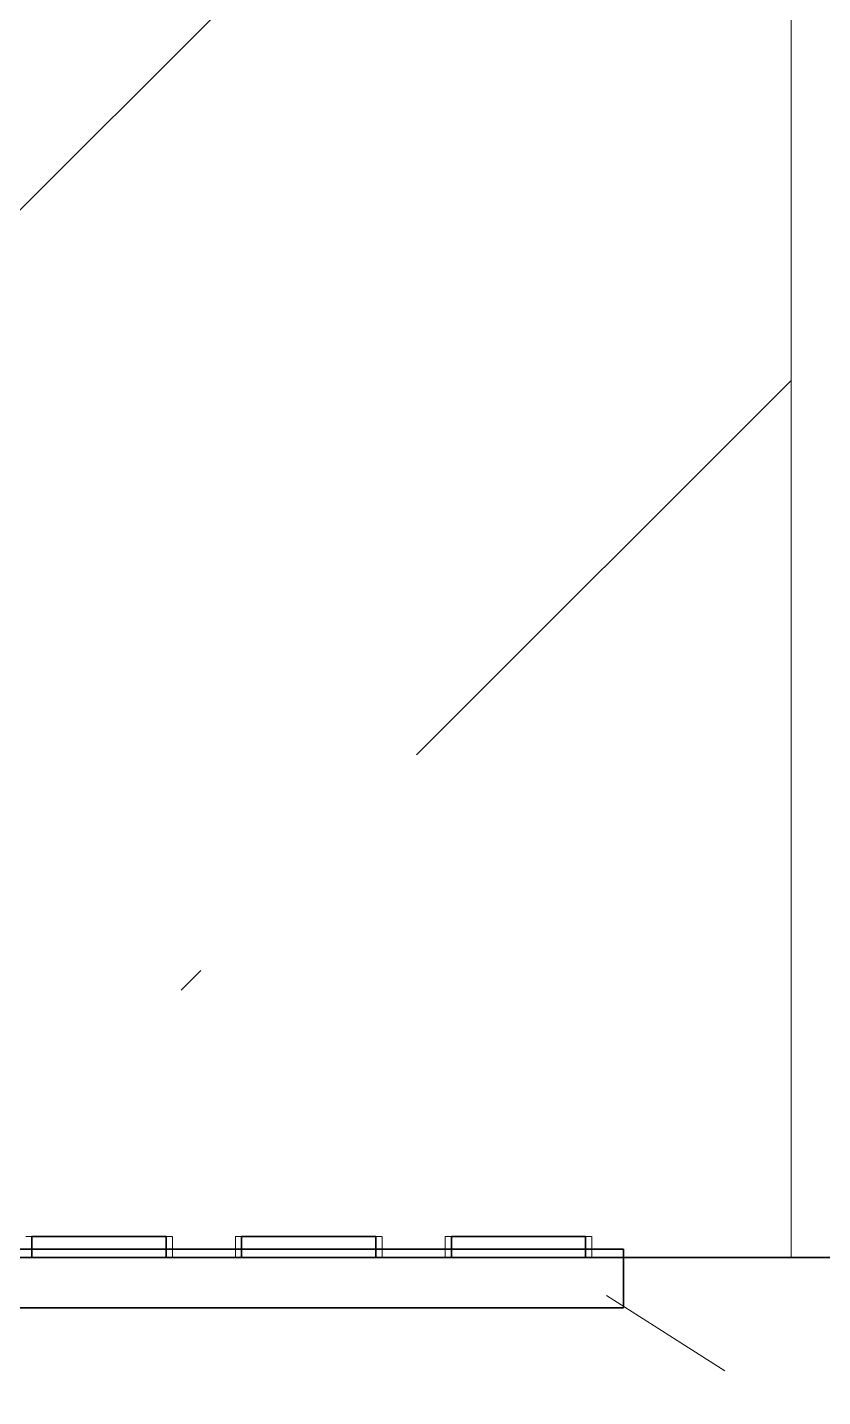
# Model space of a CAD drawing. Header units: millimetres. Extents: x -153298 to 620751, y -313239 to 250031.
# Drawn here: x 97965.8 to 98155.4, y -295029.9 to -294703.3 of the extents above; entities that cross this region are included whole.
import ezdxf

# ---------------------------------------------------------------- set-up
doc = ezdxf.new("R2010")
doc.units = ezdxf.units.MM
doc.linetypes.add('Centre', pattern=[31.75, 6.35, -4.7625, 15.875, -4.7625])
for name, color, linetype, lineweight in [('A-FLOR-FNSH', 7, 'Continuous', 70), ('A-FLOR-HRAL', 7, 'Continuous', 25), ('A-FLOR-LEVL', 7, 'Continuous', 35), ('A-FLOR-PATT', 7, 'Continuous', 70), ('A-GENM', 7, 'Continuous', 9), ('A-WALL-PATT', 7, 'Continuous', 35), ('I-WALL-E', 7, 'Continuous', 35)]:
    doc.layers.add(name, color=color, linetype=linetype, lineweight=lineweight)
pattern_1 = [(50, (108217.3, -305821.75), (728.737, -63.756), [76.2, -838.2]), (355, (108217.3, -305821.75), (-140.972, 764.228), [60.96, -670.56]), (100.451, (108278, -305827.1), (587.77, 700.467), [64.76, -712.36]), (46.184, (108217.3, -305618.55), (1084.316, -168.17), [114.3, -1257.3]), (96.636, (108307.7, -305632.6), (949.61, 989.71), [97.14, -1068.54]), (351.184, (108217.3, -305618.6), (949.62, 989.7), [91.44, -1005.84]), (21, (108318.9, -305669.35), (606.458, -409.06), [76.2, -838.2]), (326, (108318.9, -305669.35), (247.208, 736.753), [60.96, -670.56]), (71.451, (108369.44, -305703.44), (853.668, 327.685), [64.76, -712.36]), (37.5, (108217.3, -305821.75), (12.3547, 338.22), [33.528, -628.904, 33.528, -647.192, -673.1]), (37.5, (108217.3, -305821.75), (12.3547, 338.22), [-1343.152, 33.528, -639.572]), (7.5, (108217.3, -305821.75), (267.279, 400.722), [33.528, -354.584, 33.528, -613.664, -256.54]), (7.5, (108217.3, -305821.75), (267.279, 400.722), [-1035.304, 33.528, -223.012]), (327.5, (107990.73, -305821.75), (542.3633, -22.9153), [33.528, -220.472, 33.528, -758.952, -1051.56]), (327.5, (107990.73, -305821.75), (542.3633, -22.9153), [-1046.48, 33.528, -1018.032]), (317.5, (107889.13, -305821.75), (592.517, 101.707), [33.528, -296.672, 33.528, -492.76, -746.76]), (317.5, (107889.13, -305821.75), (592.517, 101.707), [-856.488, 33.528, -713.232])]

# ---------------------------------------------------------------- blocks, each defined once
blk = doc.blocks.new('DPA_GM_Tactile Tile Line Base - Decision Tactile-12157251-2120-01 ENTRANCE 1 SECTION A')
at = {"layer": 'A-GENM', "color": 7}
for p, q in [((-885284.82, 101455), (-885283.37, 101455)), ((-885280.92, 101455), (-885284.28, 101455)), ((-885284.28, 101455), (-885280.92, 101455)), ((-885280.92, 101455), (-885284.28, 101455)), ((-885284.28, 101455), (-885280.92, 101455)), ((-885280.92, 101455), (-885284.28, 101455)), ((-885284.28, 101455), (-885280.92, 101455)), ((-885280.92, 101455), (-885284.28, 101455)), ((-885284.28, 101455), (-885280.92, 101455)), ((-885280.92, 101455), (-885284.28, 101455)), ((-885284.28, 101455), (-885280.92, 101455)), ((-885280.92, 101455), (-885284.28, 101455)), ((-885284.28, 101455), (-885280.92, 101455)), ((-885280.92, 101455), (-885284.28, 101455)), ((-885284.28, 101455), (-885280.92, 101455)), ((-885280.92, 101455), (-885284.28, 101455)), ((-885284.28, 101455), (-885280.92, 101455)), ((-885280.92, 101455), (-885284.28, 101455)), ((-885284.28, 101455), (-885280.92, 101455)), ((-885280.92, 101455), (-885284.28, 101455)), ((-885284.28, 101455), (-885280.92, 101455)), ((-885280.92, 101455), (-885284.28, 101455)), ((-885284.28, 101455), (-885280.92, 101455)), ((-885280.92, 101455), (-885284.28, 101455)), ((-885284.28, 101455), (-885280.92, 101455)), ((-885280.92, 101455), (-885284.28, 101455)), ((-885284.28, 101455), (-885280.92, 101455)), ((-885280.92, 101455), (-885284.28, 101455)), ((-885284.28, 101455), (-885280.92, 101455)), ((-885280.92, 101455), (-885284.28, 101455)), ((-885284.28, 101455), (-885280.92, 101455)), ((-885280.92, 101455), (-885284.28, 101455)), ((-885284.28, 101455), (-885280.92, 101455)), ((-885280.92, 101455), (-885284.28, 101455)), ((-885284.28, 101455), (-885280.92, 101455)), ((-885280.92, 101455), (-885284.28, 101455)), ((-885284.28, 101455), (-885280.92, 101455)), ((-885280.92, 101455), (-885284.28, 101455)), ((-885284.28, 101455), (-885280.92, 101455)), ((-885280.92, 101455), (-885284.28, 101455)), ((-885284.28, 101455), (-885280.92, 101455)), ((-885280.92, 101455), (-885284.28, 101455)), ((-885284.28, 101455), (-885280.92, 101455)), ((-885280.92, 101455), (-885284.28, 101455)), ((-885284.28, 101455), (-885280.92, 101455)), ((-885280.92, 101455), (-885284.28, 101455)), ((-885284.28, 101455), (-885280.92, 101455)), ((-885280.92, 101455), (-885284.28, 101455)), ((-885284.28, 101455), (-885280.92, 101455)), ((-885280.92, 101455), (-885284.28, 101455)), ((-885284.28, 101455), (-885280.92, 101455)), ((-885280.92, 101455), (-885284.28, 101455)), ((-885284.28, 101455), (-885280.92, 101455)), ((-885267.37, 101455), (-885283.94, 101455)), ((-885282.53, 101455), (-885280.92, 101455)), ((-885267.37, 101455), (-885279.75, 101455)), ((-885279.75, 101455), (-885267.37, 101455)), ((-885267.37, 101455), (-885279.75, 101455)), ((-885279.75, 101455), (-885267.37, 101455)), ((-885267.37, 101455), (-885279.75, 101455)), ((-885279.75, 101455), (-885267.37, 101455)), ((-885267.37, 101455), (-885279.75, 101455)), ((-885279.75, 101455), (-885267.37, 101455)), ((-885267.37, 101455), (-885279.75, 101455)), ((-885279.75, 101455), (-885267.37, 101455)), ((-885267.37, 101455), (-885279.75, 101455)), ((-885279.75, 101455), (-885267.37, 101455)), ((-885267.37, 101455), (-885279.75, 101455)), ((-885279.75, 101455), (-885267.37, 101455)), ((-885267.37, 101455), (-885279.75, 101455)), ((-885279.75, 101455), (-885267.37, 101455)), ((-885267.37, 101455), (-885279.75, 101455)), ((-885279.75, 101455), (-885267.37, 101455)), ((-885267.37, 101455), (-885279.75, 101455)), ((-885279.75, 101455), (-885267.37, 101455)), ((-885267.37, 101455), (-885279.75, 101455)), ((-885279.75, 101455), (-885267.37, 101455)), ((-885267.37, 101455), (-885279.75, 101455)), ((-885279.75, 101455), (-885267.37, 101455)), ((-885267.37, 101455), (-885279.75, 101455)), ((-885279.75, 101455), (-885267.37, 101455)), ((-885267.37, 101455), (-885279.75, 101455)), ((-885279.75, 101455), (-885267.37, 101455)), ((-885267.37, 101455), (-885279.75, 101455)), ((-885279.75, 101455), (-885267.37, 101455)), ((-885267.37, 101455), (-885279.75, 101455)), ((-885279.75, 101455), (-885267.37, 101455)), ((-885267.37, 101455), (-885279.75, 101455)), ((-885279.75, 101455), (-885267.37, 101455)), ((-885267.37, 101455), (-885279.75, 101455)), ((-885279.75, 101455), (-885267.37, 101455)), ((-885267.37, 101455), (-885279.75, 101455)), ((-885279.75, 101455), (-885267.37, 101455)), ((-885267.37, 101455), (-885279.75, 101455)), ((-885279.75, 101455), (-885267.37, 101455)), ((-885267.37, 101455), (-885279.75, 101455)), ((-885279.75, 101455), (-885267.37, 101455)), ((-885267.37, 101455), (-885279.75, 101455)), ((-885279.75, 101455), (-885267.37, 101455)), ((-885267.37, 101455), (-885279.75, 101455)), ((-885279.75, 101455), (-885267.37, 101455)), ((-885267.37, 101455), (-885279.75, 101455)), ((-885279.75, 101455), (-885267.37, 101455)), ((-885267.37, 101455), (-885279.75, 101455)), ((-885279.75, 101455), (-885267.37, 101455)), ((-885267.37, 101455), (-885279.75, 101455)), ((-885279.75, 101455), (-885267.37, 101455)), ((-885279.75, 101455), (-885267.37, 101455)), ((-885259.03, 101455), (-885267.37, 101455)), ((-885267.37, 101455), (-885258.82, 101455)), ((-885258.82, 101455), (-885267.37, 101455)), ((-885267.37, 101455), (-885258.82, 101455)), ((-885258.82, 101455), (-885267.37, 101455)), ((-885267.37, 101455), (-885258.82, 101455)), ((-885258.82, 101455), (-885267.37, 101455)), ((-885267.37, 101455), (-885258.82, 101455)), ((-885258.82, 101455), (-885267.37, 101455)), ((-885267.37, 101455), (-885258.82, 101455)), ((-885258.82, 101455), (-885267.37, 101455)), ((-885267.37, 101455), (-885258.82, 101455)), ((-885258.82, 101455), (-885267.37, 101455)), ((-885267.37, 101455), (-885258.82, 101455)), ((-885258.82, 101455), (-885267.37, 101455)), ((-885267.37, 101455), (-885258.82, 101455)), ((-885258.82, 101455), (-885267.37, 101455)), ((-885267.37, 101455), (-885258.82, 101455)), ((-885258.82, 101455), (-885267.37, 101455)), ((-885267.37, 101455), (-885258.82, 101455)), ((-885258.82, 101455), (-885267.37, 101455)), ((-885267.37, 101455), (-885258.82, 101455)), ((-885258.82, 101455), (-885267.37, 101455)), ((-885267.37, 101455), (-885258.82, 101455)), ((-885258.82, 101455), (-885267.37, 101455)), ((-885267.37, 101455), (-885258.82, 101455)), ((-885258.82, 101455), (-885267.37, 101455)), ((-885267.37, 101455), (-885258.82, 101455)), ((-885258.82, 101455), (-885267.37, 101455)), ((-885267.37, 101455), (-885258.82, 101455)), ((-885258.82, 101455), (-885267.37, 101455)), ((-885267.37, 101455), (-885258.82, 101455)), ((-885258.82, 101455), (-885267.37, 101455)), ((-885267.37, 101455), (-885258.82, 101455)), ((-885258.82, 101455), (-885267.37, 101455)), ((-885267.37, 101455), (-885258.82, 101455)), ((-885258.82, 101455), (-885267.37, 101455)), ((-885267.37, 101455), (-885258.82, 101455)), ((-885258.82, 101455), (-885267.37, 101455)), ((-885267.37, 101455), (-885258.82, 101455)), ((-885258.82, 101455), (-885267.37, 101455)), ((-885267.37, 101455), (-885258.82, 101455)), ((-885258.82, 101455), (-885267.37, 101455)), ((-885267.37, 101455), (-885258.82, 101455)), ((-885258.82, 101455), (-885267.37, 101455)), ((-885267.37, 101455), (-885258.82, 101455)), ((-885258.82, 101455), (-885267.37, 101455)), ((-885267.37, 101455), (-885258.82, 101455)), ((-885258.82, 101455), (-885267.37, 101455)), ((-885267.37, 101455), (-885258.82, 101455)), ((-885258.82, 101455), (-885267.37, 101455)), ((-885267.37, 101455), (-885258.82, 101455)), ((-885258.82, 101455), (-885267.37, 101455)), ((-885267.37, 101455), (-885258.82, 101455)), ((-885251.39, 101455), (-885258.82, 101455)), ((-885258.62, 101455), (-885252.22, 101455)), ((-885252.22, 101455), (-885258.62, 101455)), ((-885258.62, 101455), (-885252.22, 101455)), ((-885252.22, 101455), (-885258.62, 101455)), ((-885258.62, 101455), (-885252.22, 101455)), ((-885252.22, 101455), (-885258.62, 101455)), ((-885258.62, 101455), (-885252.22, 101455)), ((-885252.22, 101455), (-885258.62, 101455)), ((-885258.62, 101455), (-885252.22, 101455)), ((-885252.22, 101455), (-885258.62, 101455)), ((-885258.62, 101455), (-885252.22, 101455)), ((-885252.22, 101455), (-885258.62, 101455)), ((-885258.62, 101455), (-885252.22, 101455)), ((-885252.22, 101455), (-885258.62, 101455)), ((-885258.62, 101455), (-885252.22, 101455)), ((-885252.22, 101455), (-885258.62, 101455)), ((-885258.62, 101455), (-885252.22, 101455)), ((-885252.22, 101455), (-885258.62, 101455)), ((-885258.62, 101455), (-885252.22, 101455)), ((-885252.22, 101455), (-885258.62, 101455)), ((-885258.62, 101455), (-885252.22, 101455)), ((-885252.22, 101455), (-885258.62, 101455)), ((-885258.62, 101455), (-885252.22, 101455)), ((-885252.22, 101455), (-885258.62, 101455)), ((-885258.62, 101455), (-885252.22, 101455)), ((-885252.22, 101455), (-885258.62, 101455)), ((-885258.62, 101455), (-885252.22, 101455)), ((-885252.22, 101455), (-885258.62, 101455)), ((-885258.62, 101455), (-885252.22, 101455)), ((-885252.22, 101455), (-885258.62, 101455)), ((-885258.62, 101455), (-885252.22, 101455)), ((-885252.22, 101455), (-885258.62, 101455)), ((-885258.62, 101455), (-885252.22, 101455)), ((-885252.22, 101455), (-885258.62, 101455)), ((-885258.62, 101455), (-885252.22, 101455)), ((-885252.22, 101455), (-885258.62, 101455)), ((-885258.62, 101455), (-885252.22, 101455)), ((-885252.22, 101455), (-885258.62, 101455)), ((-885258.62, 101455), (-885252.22, 101455)), ((-885252.22, 101455), (-885258.62, 101455)), ((-885258.62, 101455), (-885252.22, 101455)), ((-885252.22, 101455), (-885258.62, 101455)), ((-885258.62, 101455), (-885252.22, 101455)), ((-885252.22, 101455), (-885258.62, 101455)), ((-885258.62, 101455), (-885252.22, 101455)), ((-885252.22, 101455), (-885258.62, 101455)), ((-885258.62, 101455), (-885252.22, 101455)), ((-885252.22, 101455), (-885258.62, 101455)), ((-885258.62, 101455), (-885252.22, 101455)), ((-885252.22, 101455), (-885258.62, 101455)), ((-885258.62, 101455), (-885252.22, 101455)), ((-885252.22, 101455), (-885258.62, 101455)), ((-885258.62, 101455), (-885252.22, 101455)), ((-885251.38, 101455), (-885249.93, 101455)), ((-885249.87, 101450), (-885249.87, 101455)), ((-885249.87, 101452), (-885249.87, 101455)), ((-885249.87, 101452), (-885249.87, 101455)), ((-885249.87, 101452), (-885249.87, 101455)), ((-885249.87, 101452), (-885249.87, 101455)), ((-885249.87, 101452), (-885249.87, 101455)), ((-885249.87, 101452), (-885249.87, 101455)), ((-885249.87, 101452), (-885249.87, 101455)), ((-885249.87, 101452), (-885249.87, 101455)), ((-885249.87, 101452), (-885249.87, 101455)), ((-885249.87, 101452), (-885249.87, 101455)), ((-885249.87, 101452), (-885249.87, 101455)), ((-885249.87, 101452), (-885249.87, 101455)), ((-885249.87, 101452), (-885249.87, 101455)), ((-885249.87, 101452), (-885249.87, 101455)), ((-885249.87, 101452), (-885249.87, 101455)), ((-885249.87, 101452), (-885249.87, 101455)), ((-885249.87, 101452), (-885249.87, 101455)), ((-885249.87, 101452), (-885249.87, 101455)), ((-885249.87, 101452), (-885249.87, 101455)), ((-885249.87, 101452), (-885249.87, 101455)), ((-885249.87, 101452), (-885249.87, 101455)), ((-885249.87, 101452), (-885249.87, 101455)), ((-885249.87, 101452), (-885249.87, 101455)), ((-885249.87, 101452), (-885249.87, 101455)), ((-885249.87, 101452), (-885249.87, 101455)), ((-885249.87, 101452), (-885249.87, 101455)), ((-885249.87, 101452), (-885249.87, 101455)), ((-885234.87, 101455), (-885234.87, 101450)), ((-885234.87, 101455), (-885234.87, 101452)), ((-885234.87, 101455), (-885234.87, 101452)), ((-885234.87, 101455), (-885234.87, 101452)), ((-885234.87, 101455), (-885234.87, 101452)), ((-885234.87, 101455), (-885234.87, 101452)), ((-885234.87, 101455), (-885234.87, 101452)), ((-885234.87, 101455), (-885234.87, 101452)), ((-885234.87, 101455), (-885234.87, 101452)), ((-885234.87, 101455), (-885234.87, 101452)), ((-885234.87, 101455), (-885234.87, 101452)), ((-885234.87, 101455), (-885234.87, 101452)), ((-885234.87, 101455), (-885234.87, 101452)), ((-885234.87, 101455), (-885234.87, 101452)), ((-885234.87, 101455), (-885234.87, 101452)), ((-885234.87, 101455), (-885234.87, 101452)), ((-885234.87, 101455), (-885234.87, 101452)), ((-885234.87, 101455), (-885234.87, 101452)), ((-885234.87, 101455), (-885234.87, 101452)), ((-885234.87, 101455), (-885234.87, 101452)), ((-885234.87, 101455), (-885234.87, 101452)), ((-885234.87, 101455), (-885234.87, 101452)), ((-885234.87, 101455), (-885234.87, 101452)), ((-885234.87, 101455), (-885234.87, 101452)), ((-885234.87, 101455), (-885234.87, 101452)), ((-885234.87, 101455), (-885234.87, 101452)), ((-885234.87, 101455), (-885234.87, 101452)), ((-885234.87, 101455), (-885234.87, 101452)), ((-885234.82, 101455), (-885233.37, 101455)), ((-885222.22, 101455), (-885234.28, 101455)), ((-885234.28, 101455), (-885222.22, 101455)), ((-885222.22, 101455), (-885234.28, 101455)), ((-885234.28, 101455), (-885222.22, 101455)), ((-885222.22, 101455), (-885234.28, 101455)), ((-885234.28, 101455), (-885222.22, 101455)), ((-885222.22, 101455), (-885234.28, 101455)), ((-885234.28, 101455), (-885222.22, 101455)), ((-885222.22, 101455), (-885234.28, 101455)), ((-885234.28, 101455), (-885222.22, 101455)), ((-885222.22, 101455), (-885234.28, 101455)), ((-885234.28, 101455), (-885222.22, 101455)), ((-885222.22, 101455), (-885234.28, 101455)), ((-885234.28, 101455), (-885222.22, 101455)), ((-885222.22, 101455), (-885234.28, 101455)), ((-885234.28, 101455), (-885222.22, 101455)), ((-885222.22, 101455), (-885234.28, 101455)), ((-885234.28, 101455), (-885222.22, 101455)), ((-885222.22, 101455), (-885234.28, 101455)), ((-885234.28, 101455), (-885222.22, 101455)), ((-885222.22, 101455), (-885234.28, 101455)), ((-885234.28, 101455), (-885222.22, 101455)), ((-885222.22, 101455), (-885234.28, 101455)), ((-885234.28, 101455), (-885222.22, 101455)), ((-885222.22, 101455), (-885234.28, 101455)), ((-885234.28, 101455), (-885222.22, 101455)), ((-885222.22, 101455), (-885234.28, 101455)), ((-885234.28, 101455), (-885222.22, 101455)), ((-885222.22, 101455), (-885234.28, 101455)), ((-885234.28, 101455), (-885222.22, 101455)), ((-885222.22, 101455), (-885234.28, 101455)), ((-885234.28, 101455), (-885222.22, 101455)), ((-885222.22, 101455), (-885234.28, 101455)), ((-885234.28, 101455), (-885222.22, 101455)), ((-885222.22, 101455), (-885234.28, 101455)), ((-885234.28, 101455), (-885222.22, 101455)), ((-885222.22, 101455), (-885234.28, 101455)), ((-885234.28, 101455), (-885222.22, 101455)), ((-885222.22, 101455), (-885234.28, 101455)), ((-885234.28, 101455), (-885222.22, 101455)), ((-885222.22, 101455), (-885234.28, 101455)), ((-885234.28, 101455), (-885222.22, 101455)), ((-885222.22, 101455), (-885234.28, 101455)), ((-885234.28, 101455), (-885222.22, 101455)), ((-885222.22, 101455), (-885234.28, 101455)), ((-885234.28, 101455), (-885222.22, 101455)), ((-885222.22, 101455), (-885234.28, 101455)), ((-885234.28, 101455), (-885222.22, 101455)), ((-885222.22, 101455), (-885234.28, 101455)), ((-885234.28, 101455), (-885222.22, 101455)), ((-885222.22, 101455), (-885234.28, 101455)), ((-885234.28, 101455), (-885222.22, 101455)), ((-885222.23, 101455), (-885233.94, 101455)), ((-885232.53, 101455), (-885222.22, 101455)), ((-885217.37, 101455), (-885221.9, 101455)), ((-885221.9, 101455), (-885217.37, 101455)), ((-885217.37, 101455), (-885221.9, 101455)), ((-885221.9, 101455), (-885217.37, 101455)), ((-885217.37, 101455), (-885221.9, 101455)), ((-885221.9, 101455), (-885217.37, 101455)), ((-885217.37, 101455), (-885221.9, 101455)), ((-885221.9, 101455), (-885217.37, 101455)), ((-885217.37, 101455), (-885221.9, 101455)), ((-885221.9, 101455), (-885217.37, 101455)), ((-885217.37, 101455), (-885221.9, 101455)), ((-885221.9, 101455), (-885217.37, 101455)), ((-885217.37, 101455), (-885221.9, 101455)), ((-885221.9, 101455), (-885217.37, 101455)), ((-885217.37, 101455), (-885221.9, 101455)), ((-885221.9, 101455), (-885217.37, 101455)), ((-885217.37, 101455), (-885221.9, 101455)), ((-885221.9, 101455), (-885217.37, 101455)), ((-885217.37, 101455), (-885221.9, 101455)), ((-885221.9, 101455), (-885217.37, 101455)), ((-885217.37, 101455), (-885221.9, 101455)), ((-885221.9, 101455), (-885217.37, 101455)), ((-885217.37, 101455), (-885221.9, 101455)), ((-885221.9, 101455), (-885217.37, 101455)), ((-885217.37, 101455), (-885221.9, 101455)), ((-885221.9, 101455), (-885217.37, 101455)), ((-885217.37, 101455), (-885221.9, 101455)), ((-885221.9, 101455), (-885217.37, 101455)), ((-885217.37, 101455), (-885221.9, 101455)), ((-885221.9, 101455), (-885217.37, 101455)), ((-885217.37, 101455), (-885221.9, 101455)), ((-885221.9, 101455), (-885217.37, 101455)), ((-885217.37, 101455), (-885221.9, 101455)), ((-885221.9, 101455), (-885217.37, 101455)), ((-885217.37, 101455), (-885221.9, 101455)), ((-885221.9, 101455), (-885217.37, 101455)), ((-885217.37, 101455), (-885221.9, 101455)), ((-885221.9, 101455), (-885217.37, 101455)), ((-885217.37, 101455), (-885221.9, 101455)), ((-885221.9, 101455), (-885217.37, 101455)), ((-885217.37, 101455), (-885221.9, 101455)), ((-885221.9, 101455), (-885217.37, 101455)), ((-885217.37, 101455), (-885221.9, 101455)), ((-885221.9, 101455), (-885217.37, 101455)), ((-885217.37, 101455), (-885221.9, 101455)), ((-885221.9, 101455), (-885217.37, 101455)), ((-885217.37, 101455), (-885221.9, 101455)), ((-885221.9, 101455), (-885217.37, 101455)), ((-885217.37, 101455), (-885221.9, 101455)), ((-885221.9, 101455), (-885217.37, 101455)), ((-885217.37, 101455), (-885221.9, 101455)), ((-885221.9, 101455), (-885217.37, 101455)), ((-885221.9, 101455), (-885217.37, 101455)), ((-885217.37, 101455), (-885221.68, 101455)), ((-885200.81, 101455), (-885217.37, 101455)), ((-885217.37, 101455), (-885208.62, 101455)), ((-885208.62, 101455), (-885217.37, 101455)), ((-885217.37, 101455), (-885208.62, 101455)), ((-885208.62, 101455), (-885217.37, 101455)), ((-885217.37, 101455), (-885208.62, 101455)), ((-885208.62, 101455), (-885217.37, 101455)), ((-885217.37, 101455), (-885208.62, 101455)), ((-885208.62, 101455), (-885217.37, 101455)), ((-885217.37, 101455), (-885208.62, 101455)), ((-885208.62, 101455), (-885217.37, 101455)), ((-885217.37, 101455), (-885208.62, 101455)), ((-885208.62, 101455), (-885217.37, 101455)), ((-885217.37, 101455), (-885208.62, 101455)), ((-885208.62, 101455), (-885217.37, 101455)), ((-885217.37, 101455), (-885208.62, 101455)), ((-885208.62, 101455), (-885217.37, 101455)), ((-885217.37, 101455), (-885208.62, 101455)), ((-885208.62, 101455), (-885217.37, 101455)), ((-885217.37, 101455), (-885208.62, 101455)), ((-885208.62, 101455), (-885217.37, 101455)), ((-885217.37, 101455), (-885208.62, 101455)), ((-885208.62, 101455), (-885217.37, 101455)), ((-885217.37, 101455), (-885208.62, 101455)), ((-885208.62, 101455), (-885217.37, 101455)), ((-885217.37, 101455), (-885208.62, 101455)), ((-885208.62, 101455), (-885217.37, 101455)), ((-885217.37, 101455), (-885208.62, 101455)), ((-885208.62, 101455), (-885217.37, 101455)), ((-885217.37, 101455), (-885208.62, 101455)), ((-885208.62, 101455), (-885217.37, 101455)), ((-885217.37, 101455), (-885208.62, 101455)), ((-885208.62, 101455), (-885217.37, 101455)), ((-885217.37, 101455), (-885208.62, 101455)), ((-885208.62, 101455), (-885217.37, 101455)), ((-885217.37, 101455), (-885208.62, 101455)), ((-885208.62, 101455), (-885217.37, 101455)), ((-885217.37, 101455), (-885208.62, 101455)), ((-885208.62, 101455), (-885217.37, 101455)), ((-885217.37, 101455), (-885208.62, 101455)), ((-885208.62, 101455), (-885217.37, 101455)), ((-885217.37, 101455), (-885208.62, 101455)), ((-885208.62, 101455), (-885217.37, 101455)), ((-885217.37, 101455), (-885208.62, 101455)), ((-885208.62, 101455), (-885217.37, 101455)), ((-885217.37, 101455), (-885208.62, 101455)), ((-885208.62, 101455), (-885217.37, 101455)), ((-885217.37, 101455), (-885208.62, 101455)), ((-885208.62, 101455), (-885217.37, 101455)), ((-885217.37, 101455), (-885208.62, 101455)), ((-885208.62, 101455), (-885217.37, 101455)), ((-885217.37, 101455), (-885208.62, 101455)), ((-885208.62, 101455), (-885217.37, 101455)), ((-885217.37, 101455), (-885208.62, 101455)), ((-885207.48, 101455), (-885200.47, 101455)), ((-885200.47, 101455), (-885207.48, 101455)), ((-885207.48, 101455), (-885200.47, 101455)), ((-885200.47, 101455), (-885207.48, 101455)), ((-885207.48, 101455), (-885200.47, 101455)), ((-885200.47, 101455), (-885207.48, 101455)), ((-885207.48, 101455), (-885200.47, 101455)), ((-885200.47, 101455), (-885207.48, 101455)), ((-885207.48, 101455), (-885200.47, 101455)), ((-885200.47, 101455), (-885207.48, 101455)), ((-885207.48, 101455), (-885200.47, 101455)), ((-885200.47, 101455), (-885207.48, 101455)), ((-885207.48, 101455), (-885200.47, 101455)), ((-885200.47, 101455), (-885207.48, 101455)), ((-885207.48, 101455), (-885200.47, 101455)), ((-885200.47, 101455), (-885207.48, 101455)), ((-885207.48, 101455), (-885200.47, 101455)), ((-885200.47, 101455), (-885207.48, 101455)), ((-885207.48, 101455), (-885200.47, 101455)), ((-885200.47, 101455), (-885207.48, 101455)), ((-885207.48, 101455), (-885200.47, 101455)), ((-885200.47, 101455), (-885207.48, 101455)), ((-885207.48, 101455), (-885200.47, 101455)), ((-885200.47, 101455), (-885207.48, 101455)), ((-885207.48, 101455), (-885200.47, 101455)), ((-885200.47, 101455), (-885207.48, 101455)), ((-885207.48, 101455), (-885200.47, 101455)), ((-885200.47, 101455), (-885207.48, 101455)), ((-885207.48, 101455), (-885200.47, 101455)), ((-885200.47, 101455), (-885207.48, 101455)), ((-885207.48, 101455), (-885200.47, 101455)), ((-885200.47, 101455), (-885207.48, 101455)), ((-885207.48, 101455), (-885200.47, 101455)), ((-885200.47, 101455), (-885207.48, 101455)), ((-885207.48, 101455), (-885200.47, 101455)), ((-885200.47, 101455), (-885207.48, 101455)), ((-885207.48, 101455), (-885200.47, 101455)), ((-885200.47, 101455), (-885207.48, 101455)), ((-885207.48, 101455), (-885200.47, 101455)), ((-885200.47, 101455), (-885207.48, 101455)), ((-885207.48, 101455), (-885200.47, 101455)), ((-885200.47, 101455), (-885207.48, 101455)), ((-885207.48, 101455), (-885200.47, 101455)), ((-885200.47, 101455), (-885207.48, 101455)), ((-885207.48, 101455), (-885200.47, 101455)), ((-885200.47, 101455), (-885207.48, 101455)), ((-885207.48, 101455), (-885200.47, 101455)), ((-885200.47, 101455), (-885207.48, 101455)), ((-885207.48, 101455), (-885200.47, 101455)), ((-885200.47, 101455), (-885207.48, 101455)), ((-885207.48, 101455), (-885200.47, 101455)), ((-885200.47, 101455), (-885207.48, 101455)), ((-885207.48, 101455), (-885202.22, 101455)), ((-885201.38, 101455), (-885199.93, 101455)), ((-885199.87, 101450), (-885199.87, 101455)), ((-885199.87, 101452), (-885199.87, 101455)), ((-885199.87, 101452), (-885199.87, 101455)), ((-885199.87, 101452), (-885199.87, 101455)), ((-885199.87, 101452), (-885199.87, 101455)), ((-885199.87, 101452), (-885199.87, 101455)), ((-885199.87, 101452), (-885199.87, 101455)), ((-885199.87, 101452), (-885199.87, 101455)), ((-885199.87, 101452), (-885199.87, 101455)), ((-885199.87, 101452), (-885199.87, 101455)), ((-885199.87, 101452), (-885199.87, 101455)), ((-885199.87, 101452), (-885199.87, 101455)), ((-885199.87, 101452), (-885199.87, 101455)), ((-885199.87, 101452), (-885199.87, 101455)), ((-885199.87, 101452), (-885199.87, 101455)), ((-885199.87, 101452), (-885199.87, 101455)), ((-885199.87, 101452), (-885199.87, 101455)), ((-885199.87, 101452), (-885199.87, 101455)), ((-885199.87, 101452), (-885199.87, 101455)), ((-885199.87, 101452), (-885199.87, 101455)), ((-885199.87, 101452), (-885199.87, 101455)), ((-885199.87, 101452), (-885199.87, 101455)), ((-885199.87, 101452), (-885199.87, 101455)), ((-885199.87, 101452), (-885199.87, 101455)), ((-885199.87, 101452), (-885199.87, 101455)), ((-885199.87, 101452), (-885199.87, 101455)), ((-885199.87, 101452), (-885199.87, 101455)), ((-885199.87, 101452), (-885199.87, 101455)), ((-885184.87, 101455), (-885184.87, 101450)), ((-885184.87, 101455), (-885184.87, 101452)), ((-885184.87, 101455), (-885184.87, 101452)), ((-885184.87, 101455), (-885184.87, 101452)), ((-885184.87, 101455), (-885184.87, 101452)), ((-885184.87, 101455), (-885184.87, 101452)), ((-885184.87, 101455), (-885184.87, 101452)), ((-885184.87, 101455), (-885184.87, 101452)), ((-885184.87, 101455), (-885184.87, 101452)), ((-885184.87, 101455), (-885184.87, 101452)), ((-885184.87, 101455), (-885184.87, 101452)), ((-885184.87, 101455), (-885184.87, 101452)), ((-885184.87, 101455), (-885184.87, 101452)), ((-885184.87, 101455), (-885184.87, 101452)), ((-885184.87, 101455), (-885184.87, 101452)), ((-885184.87, 101455), (-885184.87, 101452)), ((-885184.87, 101455), (-885184.87, 101452)), ((-885184.87, 101455), (-885184.87, 101452)), ((-885184.87, 101455), (-885184.87, 101452)), ((-885184.87, 101455), (-885184.87, 101452)), ((-885184.87, 101455), (-885184.87, 101452)), ((-885184.87, 101455), (-885184.87, 101452)), ((-885184.87, 101455), (-885184.87, 101452)), ((-885184.87, 101455), (-885184.87, 101452)), ((-885184.87, 101455), (-885184.87, 101452)), ((-885184.87, 101455), (-885184.87, 101452)), ((-885184.87, 101455), (-885184.87, 101452)), ((-885184.87, 101455), (-885184.87, 101452)), ((-885184.82, 101455), (-885183.37, 101455)), ((-885167.37, 101455), (-885184.28, 101455)), ((-885184.28, 101455), (-885167.37, 101455)), ((-885167.37, 101455), (-885184.28, 101455)), ((-885184.28, 101455), (-885167.37, 101455)), ((-885167.37, 101455), (-885184.28, 101455)), ((-885184.28, 101455), (-885167.37, 101455)), ((-885167.37, 101455), (-885184.28, 101455)), ((-885184.28, 101455), (-885167.37, 101455)), ((-885167.37, 101455), (-885184.28, 101455)), ((-885184.28, 101455), (-885167.37, 101455)), ((-885167.37, 101455), (-885184.28, 101455)), ((-885184.28, 101455), (-885167.37, 101455)), ((-885167.37, 101455), (-885184.28, 101455)), ((-885184.28, 101455), (-885167.37, 101455)), ((-885167.37, 101455), (-885184.28, 101455)), ((-885184.28, 101455), (-885167.37, 101455)), ((-885167.37, 101455), (-885184.28, 101455)), ((-885184.28, 101455), (-885167.37, 101455)), ((-885167.37, 101455), (-885184.28, 101455)), ((-885184.28, 101455), (-885167.37, 101455)), ((-885167.37, 101455), (-885184.28, 101455)), ((-885184.28, 101455), (-885167.37, 101455)), ((-885167.37, 101455), (-885184.28, 101455)), ((-885184.28, 101455), (-885167.37, 101455)), ((-885167.37, 101455), (-885184.28, 101455)), ((-885184.28, 101455), (-885167.37, 101455)), ((-885167.37, 101455), (-885184.28, 101455)), ((-885184.28, 101455), (-885167.37, 101455)), ((-885167.37, 101455), (-885184.28, 101455)), ((-885184.28, 101455), (-885167.37, 101455)), ((-885167.37, 101455), (-885184.28, 101455)), ((-885184.28, 101455), (-885167.37, 101455)), ((-885167.37, 101455), (-885184.28, 101455)), ((-885184.28, 101455), (-885167.37, 101455)), ((-885167.37, 101455), (-885184.28, 101455)), ((-885184.28, 101455), (-885167.37, 101455)), ((-885167.37, 101455), (-885184.28, 101455)), ((-885184.28, 101455), (-885167.37, 101455)), ((-885167.37, 101455), (-885184.28, 101455)), ((-885184.28, 101455), (-885167.37, 101455)), ((-885167.37, 101455), (-885184.28, 101455)), ((-885184.28, 101455), (-885167.37, 101455)), ((-885167.37, 101455), (-885184.28, 101455)), ((-885184.28, 101455), (-885167.37, 101455)), ((-885167.37, 101455), (-885184.28, 101455)), ((-885184.28, 101455), (-885167.37, 101455)), ((-885167.37, 101455), (-885184.28, 101455)), ((-885184.28, 101455), (-885167.37, 101455)), ((-885167.37, 101455), (-885184.28, 101455)), ((-885184.28, 101455), (-885167.37, 101455)), ((-885167.37, 101455), (-885184.28, 101455)), ((-885184.28, 101455), (-885167.37, 101455)), ((-885179.25, 101455), (-885183.94, 101455)), ((-885182.53, 101455), (-885167.37, 101455)), ((-885167.37, 101455), (-885178.32, 101455)), ((-885163.6, 101455), (-885167.37, 101455)), ((-885167.37, 101455), (-885163.59, 101455)), ((-885163.59, 101455), (-885167.37, 101455)), ((-885167.37, 101455), (-885163.59, 101455)), ((-885163.59, 101455), (-885167.37, 101455)), ((-885167.37, 101455), (-885163.59, 101455)), ((-885163.59, 101455), (-885167.37, 101455)), ((-885167.37, 101455), (-885163.59, 101455)), ((-885163.59, 101455), (-885167.37, 101455)), ((-885167.37, 101455), (-885163.59, 101455)), ((-885163.59, 101455), (-885167.37, 101455)), ((-885167.37, 101455), (-885163.59, 101455)), ((-885163.59, 101455), (-885167.37, 101455)), ((-885167.37, 101455), (-885163.59, 101455)), ((-885163.59, 101455), (-885167.37, 101455)), ((-885167.37, 101455), (-885163.59, 101455)), ((-885163.59, 101455), (-885167.37, 101455)), ((-885167.37, 101455), (-885163.59, 101455)), ((-885163.59, 101455), (-885167.37, 101455)), ((-885167.37, 101455), (-885163.59, 101455)), ((-885163.59, 101455), (-885167.37, 101455)), ((-885167.37, 101455), (-885163.59, 101455)), ((-885163.59, 101455), (-885167.37, 101455)), ((-885167.37, 101455), (-885163.59, 101455)), ((-885163.59, 101455), (-885167.37, 101455)), ((-885167.37, 101455), (-885163.59, 101455)), ((-885163.59, 101455), (-885167.37, 101455)), ((-885167.37, 101455), (-885163.59, 101455)), ((-885163.59, 101455), (-885167.37, 101455)), ((-885167.37, 101455), (-885163.59, 101455)), ((-885163.59, 101455), (-885167.37, 101455)), ((-885167.37, 101455), (-885163.59, 101455)), ((-885163.59, 101455), (-885167.37, 101455)), ((-885167.37, 101455), (-885163.59, 101455)), ((-885163.59, 101455), (-885167.37, 101455)), ((-885167.37, 101455), (-885163.59, 101455)), ((-885163.59, 101455), (-885167.37, 101455)), ((-885167.37, 101455), (-885163.59, 101455)), ((-885163.59, 101455), (-885167.37, 101455)), ((-885167.37, 101455), (-885163.59, 101455)), ((-885163.59, 101455), (-885167.37, 101455)), ((-885167.37, 101455), (-885163.59, 101455)), ((-885163.59, 101455), (-885167.37, 101455)), ((-885167.37, 101455), (-885163.59, 101455)), ((-885163.59, 101455), (-885167.37, 101455)), ((-885167.37, 101455), (-885163.59, 101455)), ((-885163.59, 101455), (-885167.37, 101455)), ((-885167.37, 101455), (-885163.59, 101455)), ((-885163.59, 101455), (-885167.37, 101455)), ((-885167.37, 101455), (-885163.59, 101455)), ((-885163.59, 101455), (-885167.37, 101455)), ((-885167.37, 101455), (-885163.59, 101455)), ((-885163.59, 101455), (-885167.37, 101455)), ((-885167.37, 101455), (-885163.59, 101455)), ((-885150.81, 101455), (-885163.07, 101455)), ((-885162.84, 101455), (-885150.47, 101455)), ((-885150.47, 101455), (-885162.84, 101455)), ((-885162.84, 101455), (-885150.47, 101455)), ((-885150.47, 101455), (-885162.84, 101455)), ((-885162.84, 101455), (-885150.47, 101455)), ((-885150.47, 101455), (-885162.84, 101455)), ((-885162.84, 101455), (-885150.47, 101455)), ((-885150.47, 101455), (-885162.84, 101455)), ((-885162.84, 101455), (-885150.47, 101455)), ((-885150.47, 101455), (-885162.84, 101455)), ((-885162.84, 101455), (-885150.47, 101455)), ((-885150.47, 101455), (-885162.84, 101455)), ((-885162.84, 101455), (-885150.47, 101455)), ((-885150.47, 101455), (-885162.84, 101455)), ((-885162.84, 101455), (-885150.47, 101455)), ((-885150.47, 101455), (-885162.84, 101455)), ((-885162.84, 101455), (-885150.47, 101455)), ((-885150.47, 101455), (-885162.84, 101455)), ((-885162.84, 101455), (-885150.47, 101455)), ((-885150.47, 101455), (-885162.84, 101455)), ((-885162.84, 101455), (-885150.47, 101455)), ((-885150.47, 101455), (-885162.84, 101455)), ((-885162.84, 101455), (-885150.47, 101455)), ((-885150.47, 101455), (-885162.84, 101455)), ((-885162.84, 101455), (-885150.47, 101455)), ((-885150.47, 101455), (-885162.84, 101455)), ((-885162.84, 101455), (-885150.47, 101455)), ((-885150.47, 101455), (-885162.84, 101455)), ((-885162.84, 101455), (-885150.47, 101455)), ((-885150.47, 101455), (-885162.84, 101455)), ((-885162.84, 101455), (-885150.47, 101455)), ((-885150.47, 101455), (-885162.84, 101455)), ((-885162.84, 101455), (-885150.47, 101455)), ((-885150.47, 101455), (-885162.84, 101455)), ((-885162.84, 101455), (-885150.47, 101455)), ((-885150.47, 101455), (-885162.84, 101455)), ((-885162.84, 101455), (-885150.47, 101455)), ((-885150.47, 101455), (-885162.84, 101455)), ((-885162.84, 101455), (-885150.47, 101455)), ((-885150.47, 101455), (-885162.84, 101455)), ((-885162.84, 101455), (-885150.47, 101455)), ((-885150.47, 101455), (-885162.84, 101455)), ((-885162.84, 101455), (-885150.47, 101455)), ((-885150.47, 101455), (-885162.84, 101455)), ((-885162.84, 101455), (-885150.47, 101455)), ((-885150.47, 101455), (-885162.84, 101455)), ((-885162.84, 101455), (-885150.47, 101455)), ((-885150.47, 101455), (-885162.84, 101455)), ((-885162.84, 101455), (-885150.47, 101455)), ((-885150.47, 101455), (-885162.84, 101455)), ((-885162.84, 101455), (-885150.47, 101455)), ((-885150.47, 101455), (-885162.84, 101455)), ((-885162.84, 101455), (-885152.22, 101455)), ((-885151.38, 101455), (-885149.93, 101455)), ((-885149.87, 101450), (-885149.87, 101455)), ((-885149.87, 101452), (-885149.87, 101455)), ((-885149.87, 101452), (-885149.87, 101455)), ((-885149.87, 101452), (-885149.87, 101455)), ((-885149.87, 101452), (-885149.87, 101455)), ((-885149.87, 101452), (-885149.87, 101455)), ((-885149.87, 101452), (-885149.87, 101455)), ((-885149.87, 101452), (-885149.87, 101455)), ((-885149.87, 101452), (-885149.87, 101455)), ((-885149.87, 101452), (-885149.87, 101455)), ((-885149.87, 101452), (-885149.87, 101455)), ((-885149.87, 101452), (-885149.87, 101455)), ((-885149.87, 101452), (-885149.87, 101455)), ((-885149.87, 101452), (-885149.87, 101455)), ((-885149.87, 101452), (-885149.87, 101455)), ((-885149.87, 101452), (-885149.87, 101455)), ((-885149.87, 101452), (-885149.87, 101455)), ((-885149.87, 101452), (-885149.87, 101455)), ((-885149.87, 101452), (-885149.87, 101455)), ((-885149.87, 101452), (-885149.87, 101455)), ((-885149.87, 101452), (-885149.87, 101455)), ((-885149.87, 101452), (-885149.87, 101455)), ((-885149.87, 101452), (-885149.87, 101455)), ((-885149.87, 101452), (-885149.87, 101455)), ((-885149.87, 101452), (-885149.87, 101455)), ((-885149.87, 101452), (-885149.87, 101455)), ((-885149.87, 101452), (-885149.87, 101455)), ((-885149.87, 101452), (-885149.87, 101455)), ((-885250.12, 101452), (-885234.62, 101452)), ((-885250.12, 101452), (-885234.62, 101452)), ((-885250.12, 101452), (-885234.62, 101452)), ((-885250.12, 101452), (-885234.62, 101452)), ((-885200.12, 101452), (-885184.62, 101452)), ((-885200.12, 101452), (-885184.62, 101452)), ((-885200.12, 101452), (-885184.62, 101452)), ((-885200.12, 101452), (-885184.62, 101452)), ((-885150.12, 101452), (-885142.37, 101452)), ((-885150.12, 101452), (-885142.37, 101452)), ((-885150.12, 101452), (-885142.37, 101452)), ((-885150.12, 101452), (-885142.37, 101452)), ((-885142.37, 101452), (-885142.37, 101450)), ((-885142.37, 101452), (-885142.37, 101450)), ((-885142.37, 101452), (-885142.37, 101450)), ((-885142.37, 101452), (-885142.37, 101450))]:
    blk.add_line(p, q, dxfattribs=at)
at = {"layer": 'A-GENM', "color": 7, "lineweight": 35}
for p, q in [((-885251.38, 101455), (-885283.37, 101455)), ((-885283.37, 101455), (-885283.37, 101450)), ((-885251.38, 101450), (-885251.38, 101455)), ((-885201.38, 101455), (-885233.37, 101455)), ((-885233.37, 101455), (-885233.37, 101450)), ((-885201.38, 101450), (-885201.38, 101455)), ((-885151.38, 101455), (-885183.37, 101455)), ((-885183.37, 101455), (-885183.37, 101450)), ((-885151.38, 101450), (-885151.38, 101455)), ((-885142.37, 101452), (-885442.37, 101452)), ((-885283.37, 101450), (-885251.38, 101450)), ((-885233.37, 101450), (-885201.38, 101450)), ((-885183.37, 101450), (-885151.38, 101450)), ((-885142.37, 101438), (-885142.37, 101452)), ((-885442.37, 101438), (-885142.37, 101438))]:
    blk.add_line(p, q, dxfattribs=at)
blk = doc.blocks.new('Railing - RL8A_Baluster Post _Start_-17476213-2120-01 ENTRANCE 1 SECTION A')
at = {"layer": 'A-FLOR-HRAL', "color": 7, "lineweight": 9}
blk.add_line((-885102.37, 102100.02), (-885102.37, 101450), dxfattribs=at)
blk = doc.blocks.new('Railing - Railing-16688081-2120-01 ENTRANCE 1 SECTION A')
at = {"color": 7}
blk.add_blockref('Railing - RL8A_Baluster Post _Start_-17476213-2120-01 ENTRANCE 1 SECTION A', (0, 0), dxfattribs=at)

msp = doc.modelspace()

# ---------------------------------------------------------------- hatches: boundary and pattern name
at = {"layer": 'A-FLOR-PATT', "lineweight": 9}
h = msp.add_hatch(dxfattribs=at)
h.set_pattern_fill('FP_1', style=0, pattern_type=2)
h.set_pattern_definition(pattern_1)
h.paths.add_polyline_path([(96035.6336, -295046.753), (98172.88, -295046.753), (98172.88, -295021.753), (98260.38, -295021.753), (98260.38, -295016.753), (98237.88, -295016.753), (98237.88, -294996.753), (88642.88, -294996.753), (88642.88, -295046.753), (95801.2321, -295046.753)])
h.paths.add_polyline_path([(98402.88, -295021.753), (98431.8802, -295021.753), (98431.8802, -294996.753), (98402.88, -294996.753), (98402.88, -295016.753), (98380.38, -295016.753), (98380.38, -295021.753)])
h = msp.add_hatch(dxfattribs=at)
h.set_pattern_fill('FP_1', style=0, pattern_type=2)
h.set_pattern_definition(pattern_1)
h.paths.add_polyline_path([(96035.6336, -295046.753), (98172.88, -295046.753), (98172.88, -295021.753), (98260.38, -295021.753), (98260.38, -295016.753), (98237.88, -295016.753), (98237.88, -294996.753), (88642.88, -294996.753), (88642.88, -295046.753), (95801.2321, -295046.753)])
h.paths.add_polyline_path([(98402.88, -295021.753), (98431.8802, -295021.753), (98431.8802, -294996.753), (98402.88, -294996.753), (98402.88, -295016.753), (98380.38, -295016.753), (98380.38, -295021.753)])
at = {"layer": 'A-WALL-PATT', "lineweight": 9}
h = msp.add_hatch(dxfattribs=at)
h.set_pattern_fill('FP_26', style=0, pattern_type=2)
h.set_pattern_definition([(45, (108217.3, -305821.75), (84.1895, 308.696), [396.875, -79.375, 6.706, -72.669])])
h.paths.add_polyline_path([(98424.1142, -294996.753), (98410.88, -294874.6101), (98407.88, -294872.6101), (98407.88, -294865.1101), (98413.38, -294864.6101), (98413.38, -294845.1101), (98433.38, -294845.6088), (98433.38, -294854.1101), (98427.38, -294854.6101), (98427.38, -294857.6101), (98443.38, -294857.1101), (98442.88, -294854.1101), (98437.38, -294854.1101), (98437.38, -294845.1101), (98458.38, -294844.6101), (98458.38, -294839.6101), (98731.4085, -294839.6101), (98733.9721, -294838.2991), (98720.88, -294717.4672), (98717.88, -294715.4672), (98717.88, -294707.9672), (98723.38, -294707.4672), (98723.38, -294687.9672), (98743.38, -294688.4659), (98743.38, -294696.9672), (98737.38, -294697.4672), (98737.88, -294700.4672), (98753.38, -294699.9672), (98752.8231, -294696.9672), (98747.38, -294696.9672), (98747.38, -294687.9672), (98768.38, -294687.4672), (98768.38, -294682.4672), (98852.88, -294682.4672), (98852.88, -294389.404), (98246.5643, -294696.753), (98197.88, -294696.753), (98197.88, -294996.753), (98410.88, -294996.753)])
h.paths.add_polyline_path([(98107.88, -294996.753), (98147.88, -294996.753), (98147.88, -294696.753), (97767.88, -294696.753), (97767.88, -294991.753), (97805.38, -294991.753), (97805.38, -294996.753), (97807.88, -294996.753), (97807.88, -294994.753), (97815.63, -294994.753), (97815.9763, -294991.753), (97850.13, -294991.753), (97850.13, -294994.753), (97865.63, -294994.753), (97865.9763, -294991.753), (97900.13, -294991.753), (97900.13, -294994.753), (97915.63, -294994.753), (97915.9763, -294991.753), (97950.13, -294991.753), (97950.13, -294994.753), (97965.63, -294994.753), (97965.9763, -294991.753), (98000.13, -294991.753), (98000.13, -294994.753), (98015.63, -294994.753), (98015.9763, -294991.753), (98050.13, -294991.753), (98050.13, -294994.753), (98065.63, -294994.753), (98065.9763, -294991.753), (98100.13, -294991.753), (98100.13, -294994.753), (98107.88, -294994.753)])
h.paths.add_polyline_path([(98407.88, -294864.6101), (98407.88, -294839.6101), (98414.88, -294839.6101), (98414.88, -294842.1101), (98412.88, -294846.0177), (98412.88, -294864.6101), (98410.88, -294864.6101)])
h.paths.add_polyline_path([(98457.88, -294844.6101), (98452.88, -294842.1101), (98452.88, -294839.6101), (98457.88, -294839.6101), (98457.88, -294842.1101)])
h.paths.add_polyline_path([(98436.88, -294844.6101), (98443.88, -294842.1101), (98443.88, -294839.6101), (98450.88, -294839.6101), (98450.88, -294842.1101), (98457.88, -294844.6101), (98437.38, -294844.6101)])
h.paths.add_polyline_path([(98438.38, -294857.1101), (98427.88, -294857.1101), (98427.88, -294854.6101), (98433.88, -294854.1101), (98434.88, -294839.6101), (98441.88, -294839.6101), (98441.88, -294842.1101), (98436.88, -294845.539), (98437.38, -294854.6101), (98442.88, -294854.6101), (98442.88, -294857.1101)])
h.paths.add_polyline_path([(98433.88, -294844.6101), (98425.88, -294842.1101), (98425.88, -294839.6101), (98432.88, -294839.6101), (98433.38, -294843.3601)])
h.paths.add_polyline_path([(98427.38, -294844.6101), (98413.38, -294844.2976), (98416.88, -294842.1101), (98416.88, -294839.6101), (98423.88, -294839.6101), (98423.88, -294842.1101), (98433.38, -294844.6101)])
h.paths.add_polyline_path([(98717.88, -294707.4672), (98717.88, -294682.4672), (98724.88, -294682.4672), (98724.88, -294684.9672), (98722.88, -294688.8748), (98722.88, -294707.4672), (98720.88, -294707.4672)])
h.paths.add_polyline_path([(98767.88, -294687.4672), (98762.88, -294684.9672), (98762.88, -294682.4672), (98767.88, -294682.4672), (98767.88, -294684.9672)])
h.paths.add_polyline_path([(98746.88, -294687.4672), (98753.88, -294684.9672), (98753.88, -294682.4672), (98760.88, -294682.4672), (98760.88, -294684.9672), (98767.88, -294687.4672), (98747.38, -294687.4672)])
h.paths.add_polyline_path([(98746.88, -294699.9672), (98737.88, -294699.9521), (98737.88, -294697.4672), (98743.88, -294696.9672), (98744.88, -294682.4672), (98751.88, -294682.4672), (98751.88, -294684.9672), (98746.88, -294688.3961), (98747.38, -294697.4672), (98752.88, -294697.4672), (98752.88, -294699.9672), (98747.38, -294699.9672)])
h.paths.add_polyline_path([(98743.88, -294687.4672), (98735.88, -294684.9672), (98735.88, -294682.4672), (98742.88, -294682.4672), (98743.38, -294686.2172)])
h.paths.add_polyline_path([(98737.38, -294687.4672), (98723.38, -294687.1547), (98726.88, -294684.9672), (98726.88, -294682.4672), (98733.88, -294682.4672), (98733.88, -294684.9672), (98743.38, -294687.4672)])
h.paths.add_polyline_path([(99038.7028, -294682.4672), (99043.8301, -294679.8453), (99030.88, -294560.3244), (99027.88, -294558.3244), (99027.88, -294550.8244), (99033.38, -294550.3244), (99033.38, -294530.8244), (99053.38, -294531.3231), (99053.38, -294539.8244), (99047.38, -294540.3244), (99047.88, -294543.3244), (99063.38, -294542.8244), (99062.88, -294539.8244), (99057.38, -294539.8244), (99057.38, -294530.8244), (99078.38, -294530.3244), (99078.38, -294525.3244), (99345.9971, -294525.3244), (99353.6881, -294521.3914), (99340.88, -294403.1815), (99337.88, -294401.1815), (99337.88, -294393.6815), (99343.38, -294393.1815), (99343.38, -294373.6815), (99363.38, -294374.1802), (99363.38, -294382.6815), (99357.38, -294383.1815), (99357.88, -294386.1815), (99373.38, -294385.6815), (99372.8231, -294382.6815), (99367.38, -294382.6815), (99367.38, -294373.6815), (99388.38, -294373.1815), (99388.38, -294368.1815), (99653.2914, -294368.1815), (99663.546, -294362.9376), (99650.88, -294246.0387), (99647.88, -294244.0387), (99647.88, -294236.5387), (99653.38, -294236.0387), (99653.38, -294216.5387), (99673.38, -294216.5387), (99673.38, -294225.5387), (99667.38, -294226.0387), (99667.88, -294229.0387), (99683.38, -294229.0387), (99682.88, -294225.5387), (99677.38, -294225.5387), (99677.38, -294216.5387), (99698.38, -294216.0387), (99698.38, -294211.0387), (99772.88, -294211.0387), (99772.88, -293923.0445), (98902.88, -294364.0584), (98902.88, -294682.4672), (99036.3182, -294682.4672)])
h.paths.add_polyline_path([(99032.88, -294550.3244), (99027.88, -294550.3244), (99027.88, -294525.3244), (99034.88, -294525.3244), (99034.88, -294527.8244), (99032.88, -294531.732), (99032.88, -294543.3244)])
h.paths.add_polyline_path([(99077.88, -294530.3244), (99072.88, -294527.8244), (99072.88, -294525.3244), (99077.88, -294525.3244), (99077.88, -294527.8244)])
h.paths.add_polyline_path([(99056.88, -294530.3244), (99063.88, -294527.8244), (99063.88, -294525.3244), (99070.88, -294525.3244), (99070.88, -294527.8244), (99077.88, -294530.3244), (99057.0467, -294530.3244)])
h.paths.add_polyline_path([(99058.38, -294542.8244), (99047.88, -294542.8092), (99047.88, -294540.3244), (99053.88, -294539.8244), (99054.88, -294525.3244), (99061.88, -294525.3244), (99061.88, -294527.8244), (99056.88, -294531.2532), (99057.38, -294540.3244), (99062.88, -294540.3244), (99062.88, -294542.8244)])
h.paths.add_polyline_path([(99053.88, -294530.3244), (99045.88, -294527.8244), (99045.88, -294525.3244), (99052.88, -294525.3244), (99053.38, -294529.0744)])
h.paths.add_polyline_path([(99045.88, -294530.3244), (99033.38, -294530.0119), (99036.88, -294527.8244), (99036.88, -294525.3244), (99043.88, -294525.3244), (99043.88, -294527.8244), (99053.38, -294530.3244), (99047.38, -294530.3244)])
h.paths.add_polyline_path([(99342.88, -294393.1815), (99337.88, -294393.1815), (99337.88, -294368.1815), (99344.88, -294368.1815), (99344.88, -294370.6815), (99342.88, -294374.5891), (99342.88, -294386.1815)])
h.paths.add_polyline_path([(99387.88, -294373.1815), (99382.88, -294370.6815), (99382.88, -294368.1815), (99387.88, -294368.1815), (99387.88, -294370.6815)])
h.paths.add_polyline_path([(99366.88, -294373.1815), (99373.88, -294370.6815), (99373.88, -294368.1815), (99380.88, -294368.1815), (99380.88, -294370.6815), (99387.88, -294373.1815), (99367.38, -294373.1815)])
h.paths.add_polyline_path([(99363.38, -294385.6815), (99357.88, -294385.6664), (99358.1578, -294383.1815), (99363.88, -294382.6815), (99364.88, -294368.1815), (99371.88, -294368.1815), (99371.88, -294370.6815), (99366.88, -294374.1104), (99367.38, -294383.1815), (99372.88, -294383.1815), (99372.88, -294385.6815), (99363.88, -294385.6815)])
h.paths.add_polyline_path([(99363.88, -294373.1815), (99355.88, -294370.6815), (99355.88, -294368.1815), (99362.88, -294368.1815), (99363.38, -294371.9315)])
h.paths.add_polyline_path([(99363.38, -294373.1815), (99343.38, -294372.869), (99346.88, -294370.6815), (99346.88, -294368.1815), (99353.88, -294368.1815), (99353.88, -294370.6815), (99363.88, -294373.1815)])
h.paths.add_polyline_path([(99647.88, -294236.0387), (99647.88, -294211.0387), (99654.88, -294211.0387), (99654.88, -294213.5387), (99652.88, -294216.5387), (99652.88, -294236.0387), (99650.88, -294236.0387)])
h.paths.add_polyline_path([(99697.88, -294216.0387), (99692.88, -294213.5387), (99692.88, -294211.0387), (99697.88, -294211.0387), (99697.88, -294213.5387)])
h.paths.add_polyline_path([(99676.88, -294216.0387), (99683.88, -294213.5387), (99683.88, -294211.0387), (99690.88, -294211.0387), (99690.88, -294213.5387), (99697.88, -294216.0387), (99677.0467, -294216.0387)])
h.paths.add_polyline_path([(99668.3133, -294228.5387), (99667.88, -294227.6387), (99667.88, -294226.0387), (99673.88, -294225.5387), (99674.88, -294211.0387), (99681.88, -294211.0387), (99681.88, -294213.5387), (99676.88, -294216.5387), (99677.38, -294226.0387), (99682.88, -294226.0387), (99682.88, -294228.5387), (99673.88, -294228.5387)])
h.paths.add_polyline_path([(99673.88, -294216.0387), (99665.88, -294213.5387), (99665.88, -294211.0387), (99672.88, -294211.0387), (99673.38, -294214.7887)])
h.paths.add_polyline_path([(99652.88, -294216.0387), (99656.88, -294213.5387), (99656.88, -294211.0387), (99663.88, -294211.0387), (99663.88, -294213.5387), (99673.38, -294216.0387), (99653.38, -294216.0387)])
h.paths.add_polyline_path([(99960.5857, -294211.0387), (99973.404, -294204.4837), (99960.88, -294088.8958), (99957.88, -294086.8958), (99957.88, -294079.3958), (99963.38, -294078.8958), (99963.38, -294059.3958), (99983.38, -294059.8945), (99983.38, -294068.3958), (99977.38, -294068.8958), (99977.88, -294071.8958), (99993.38, -294071.3958), (99992.88, -294068.3958), (99987.38, -294068.3958), (99987.38, -294059.3958), (100008.38, -294058.8958), (100008.38, -294053.8958), (100267.88, -294053.8958), (100283.2619, -294046.0299), (100277.9228, -293996.753), (100267.88, -293996.753), (100267.88, -293896.753), (100477.88, -293896.753), (100477.88, -293596.753), (100416.5643, -293596.753), (99822.88, -293897.6989), (99822.88, -294211.0387)])
h.paths.add_polyline_path([(99962.88, -294078.8958), (99957.88, -294078.8958), (99957.88, -294053.8958), (99964.88, -294053.8958), (99964.88, -294056.3958), (99962.88, -294060.3034), (99962.88, -294071.8958)])
h.paths.add_polyline_path([(100007.88, -294058.8958), (100002.88, -294056.3958), (100002.88, -294053.8958), (100007.88, -294053.8958), (100007.88, -294056.3958)])
h.paths.add_polyline_path([(99986.88, -294058.8958), (99993.88, -294056.3958), (99993.88, -294053.8958), (100000.88, -294053.8958), (100000.88, -294056.3958), (100007.88, -294058.8958), (99987.38, -294058.8958)])
h.paths.add_polyline_path([(99978.3133, -294071.3958), (99977.88, -294071.3958), (99978.1578, -294068.8958), (99983.88, -294068.3958), (99984.88, -294053.8958), (99991.88, -294053.8958), (99991.88, -294056.3958), (99986.88, -294059.8247), (99987.38, -294068.8958), (99992.88, -294068.8958), (99992.88, -294071.3958), (99982.0467, -294071.3958)])
h.paths.add_polyline_path([(99983.88, -294058.8958), (99975.88, -294056.3958), (99975.88, -294053.8958), (99982.88, -294053.8958), (99983.38, -294057.6458)])
h.paths.add_polyline_path([(99963.38, -294058.8958), (99963.38, -294058.5833), (99966.88, -294056.3958), (99966.88, -294053.8958), (99973.88, -294053.8958), (99973.88, -294056.3958), (99983.38, -294058.8958), (99964.88, -294058.8958)])
h.paths.add_polyline_path([(102937.88, -293896.753), (102937.88, -293596.753), (100527.88, -293596.753), (100527.88, -293896.753), (100567.88, -293896.753), (100567.88, -293894.753), (100575.7732, -293894.753), (100575.9763, -293891.753), (100609.9867, -293892.5122), (100609.9867, -293894.753), (100625.7732, -293894.753), (100625.9763, -293891.753), (100659.9867, -293891.753), (100659.9867, -293894.753), (100675.7732, -293894.753), (100675.9763, -293891.753), (100709.9867, -293891.753), (100709.9867, -293894.753), (100725.7732, -293894.753), (100725.9763, -293891.753), (100759.9867, -293891.753), (100759.9867, -293894.753), (100775.7732, -293894.753), (100775.9763, -293891.753), (100809.9867, -293891.753), (100809.9867, -293894.753), (100825.7732, -293894.753), (100826.2162, -293891.753), (100859.9867, -293891.753), (100859.9867, -293894.753), (100867.88, -293894.753), (100867.88, -293896.753), (101333.88, -293896.753), (101333.88, -293886.753), (101633.88, -293886.753), (101633.88, -293896.753), (102833.2791, -293896.753)])

# ---------------------------------------------------------------- linework, layer by layer
at = {"layer": 'A-FLOR-FNSH', "color": 7, "lineweight": 35}
msp.add_line((98431.8802, -294996.753), (88642.88, -294996.753), dxfattribs=at)
at = {"layer": 'A-FLOR-LEVL', "color": 7, "linetype": 'Centre', "lineweight": 9}
msp.add_line((80346.0738, -294996.753), (144086.7932, -294996.753), dxfattribs=at)
at = {"layer": 'I-WALL-E', "color": 7}
for p, q in [((98147.88, -294996.753), (98107.88, -294996.753)), ((98107.88, -294996.753), (98147.88, -294996.753))]:
    msp.add_line(p, q, dxfattribs=at)

# ---------------------------------------------------------------- block references
at = {"layer": 'A-FLOR-HRAL', "color": 7, "lineweight": 9}
msp.add_blockref('Railing - Railing-16688081-2120-01 ENTRANCE 1 SECTION A', (983250.2539, -396446.753), dxfattribs=at)
at = {"layer": 'A-GENM', "color": 7}
msp.add_blockref('DPA_GM_Tactile Tile Line Base - Decision Tactile-12157251-2120-01 ENTRANCE 1 SECTION A', (983250.2539, -396446.753), dxfattribs=at)

doc.saveas('drawing.dxf')
